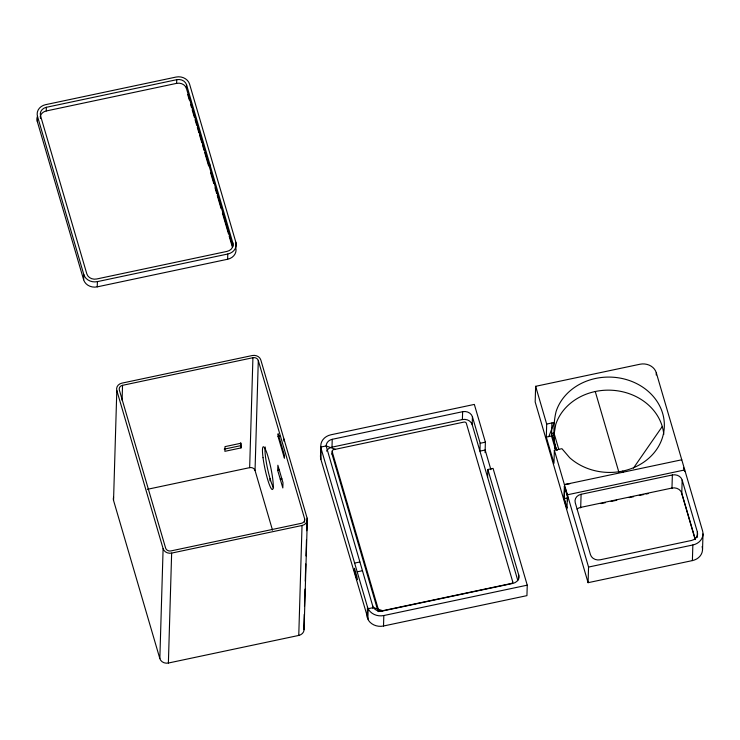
<?xml version="1.0" encoding="UTF-8"?>
<svg xmlns="http://www.w3.org/2000/svg" width="740" height="740" viewBox="0 0 740 740"><rect width="100%" height="100%" fill="white"/><g stroke="black" fill="none" stroke-linecap="round" stroke-linejoin="round"><path stroke-width="1.11" d="M37.342 121.61L37.499 116.374A11.193 9.676 1.7 0 1 45.593 104.673L175.981 77.071A11.193 9.676 1.7 0 1 189.588 84.175L235.884 242.322L235.727 247.558A11.193 9.676 1.7 0 1 227.624 259.25L97.236 286.861A11.193 9.676 1.7 0 1 83.639 279.757L37.342 121.61A11.193 9.676 1.7 0 1 37.416 116.596M40.441 118.483L40.524 115.736A8.075 6.975 1.7 0 1 46.361 107.3L176.749 79.689A8.075 6.975 1.7 0 1 186.563 84.813L232.85 242.961L232.749 246.624L186.452 88.476L186.563 84.813M40.256 116.68A8.075 6.975 1.7 0 1 46.259 110.963L46.361 107.3M83.639 279.757L83.796 274.522L37.499 116.374M97.236 286.861L97.393 281.625A11.193 9.676 1.7 0 1 83.796 274.522M304.26 614.339L303.853 628.084A7.03 6.077 1.7 0 1 298.766 635.429L168.378 663.031A7.03 6.077 1.7 0 1 159.84 658.572L113.544 500.425L116.809 390.489A7.03 6.077 1.7 0 1 121.897 383.144L252.285 355.533A7.03 6.077 1.7 0 1 260.822 359.992L307.118 518.148L306.739 530.737M122.091 400.211L122.535 385.327L252.923 357.716A4.431 3.829 1.7 0 1 258.297 360.528L304.593 518.675L304.492 522.116M186.452 88.476A8.075 6.975 1.7 0 0 176.647 83.352L176.749 79.689M159.84 658.572L163.105 548.636L116.809 390.489M168.378 663.031L171.643 553.095A7.03 6.077 1.7 0 1 163.105 548.636M209.596 167.554L209.707 163.882M227.624 259.25L227.781 254.014A11.193 9.676 1.7 0 0 235.884 242.322M241.027 447.913L241.166 443.195L225.016 446.618L224.877 451.326L241.027 447.913L240.463 442.899M272.514 530.182L255.041 470.464A4.431 3.829 1.7 0 0 249.657 467.652L252.923 357.716M255.041 470.464L258.297 360.528M269.98 480.871L270.054 478.586M278.018 436.341L278.101 433.723L284.493 455.581L284.419 458.199L278.018 436.341L279.702 435.99M277.713 470.464L277.87 465.229L282.985 482.711L282.828 487.947L277.713 470.464L279.396 470.113M283.91 441.086L283.966 439.07M298.766 635.429L302.031 525.493A7.03 6.077 1.7 0 0 307.118 518.148M304.501 606.319L305.01 589.142M305.25 581.131L305.759 563.954M305.999 555.934L306.471 539.904M304.066 629.657L307.331 519.721M320.531 457.524L320.846 447.053M487.614 477.346L487.854 469.493L493.062 468.392L527.25 585.164L526.936 595.635L383.514 626.003A13.45 11.627 1.7 0 1 368.464 620.296L320.873 459.318L320.772 445.822A13.45 11.627 1.7 0 1 330.91 434.787L474.34 404.419L485.385 442.168L485.079 452.63M326.571 451.123A8.075 6.975 1.7 0 1 332.001 447.154L332.232 439.31L462.62 411.699A8.075 6.975 1.7 0 1 472.435 416.824L480.177 443.269L479.936 451.123L485.153 450.022L490.916 469.687M378.066 611.379L332.103 454.332L332.177 451.714A1.943 1.684 1.7 0 1 333.583 449.68L463.971 422.078A1.943 1.684 1.7 0 1 466.339 423.308L512.635 581.464L512.58 583.203M356.948 579.679L354.386 570.938L354.469 568.32L357.022 577.061L357.115 579.642M367.17 617.465L367.475 606.994L321.179 448.847M367.854 619.177L368.168 608.715M372.627 608.132L372.692 605.894L326.146 445.933A8.075 6.975 1.7 0 1 332.232 439.31M378.418 611.61L378.473 609.871L332.177 451.714M383.514 626.003L383.82 615.532A13.45 11.627 1.7 0 1 368.779 609.825L367.475 606.994M517.852 580.623L472.194 424.677A8.075 6.975 1.7 0 0 462.389 419.552L462.62 411.699M472.194 424.677L472.435 416.824M518.592 579.457L518.721 574.971L487.854 469.493M692.39 560.596L692.853 544.973A13.45 11.627 1.7 0 0 702.593 530.922L656.297 372.775A13.45 11.627 1.7 0 0 639.952 364.237L535.64 386.317L535.177 401.94L588.087 582.685L692.39 560.596A13.45 11.627 1.7 0 0 702.121 546.546M551.901 422.966L551.513 435.971L555.351 449.078C553.742 436.582 552.984 423.835 556.129 411.403A55.158 47.675 1.7 0 1 633.181 381.997A55.158 47.675 1.7 0 1 653.947 452.963A55.158 47.675 1.7 0 1 569.68 457.718L561.938 448.69L554.362 450.29L553.982 463.296L546.305 437.072L546.684 424.066L535.64 386.317M566.97 507.77L564.287 498.612L564.592 488.4M567.497 500.841L567.635 496.299L565.249 488.169M580.687 507.88L581.094 494.292L672.364 474.969A8.075 6.975 1.7 0 1 682.169 480.084L697.376 532.023L697.21 537.481M588.087 582.685L588.55 567.062L554.362 450.29M656.232 375.004L656.297 372.775M671.957 488.557L672.364 474.969M682.169 480.084L681.762 493.682L695.027 538.988M702.538 549.561L703 533.938M553.871 435.527L555.74 424.473A55.158 47.675 1.7 0 1 614.145 390.415A55.158 47.675 1.7 0 1 663.78 434.352M548.83 436.6L554.26 422.466L546.684 424.066M633.486 468.078L662.272 426.508M46.259 110.963L176.647 83.352M97.393 281.625L227.781 254.014M224.238 449.143L240.38 445.721M321.105 446.997L326.146 445.933L335.377 449.31M332.001 447.154L462.389 419.552M147.371 489.316L249.657 467.652M280.275 479.205L281.949 478.854M480.177 443.269L485.385 442.168M546.305 437.072L551.855 435.962M171.643 553.095L302.031 525.493M681.762 459.781L564.416 484.626L570.05 483.636M567.395 494.792L684.74 469.946M564.287 498.612L567.663 497.9M600.973 503.589L605.477 502.636M611.111 501.443L616.744 500.249M629.139 497.622L633.644 496.67M639.286 495.476L643.791 494.524M646.038 494.043L648.296 493.571M354.627 563.085L359.834 561.984M357.18 571.826L362.397 570.725M368.428 608.659L373.469 607.586L382.626 610.722M588.55 567.062L692.853 544.973M383.82 615.532L527.25 585.164M555.435 446.544L557.211 450.41M372.692 605.894L373.469 607.586A8.075 6.975 1.7 0 0 382.497 611.009L512.885 583.407A8.075 6.975 1.7 0 0 518.721 574.971M683.501 467.449L684.694 471.519M695.369 539.59L681.78 493.173A8.075 6.975 1.7 0 0 671.976 488.049L580.706 507.381A8.075 6.975 1.7 0 0 577.061 509.111M622.756 471.075L623.089 472.203M595.256 391.516L618.816 472.009M558.755 449.31L553.955 432.918L551.596 433.427L556.388 449.828M187.692 94.442L189.301 99.928M190.587 104.322L191.549 107.615M192.187 109.816L194.444 117.503M195.083 119.704L196.692 125.19M197.33 127.391L198.94 132.876M199.587 135.078L201.835 142.764M202.483 144.957L204.083 150.451M204.73 152.644L208.588 165.825M210.512 172.42L213.731 183.4M215.016 187.794L216.626 193.279M217.264 195.48L221.121 208.662M222.407 213.055L228.521 233.923M229.16 236.115L232.379 247.095M40.524 115.736L86.821 273.883A8.075 6.975 1.7 0 0 96.626 278.999L227.013 251.396A8.075 6.975 1.7 0 0 232.85 242.961M320.873 459.318L320.457 456.293A13.45 11.627 1.7 0 1 320.596 454.786M553.816 437.895L554.279 441.271M554.584 443.519L555.351 449.143M553.779 435.943A55.158 47.675 1.7 0 1 554.066 433.677M581.094 494.292A8.075 6.975 1.7 0 0 575.248 502.728L590.455 554.658A8.075 6.975 1.7 0 0 600.26 559.782L691.53 540.459A8.075 6.975 1.7 0 0 697.376 532.023M332.103 454.332A1.943 1.684 1.7 0 1 332.63 452.723M512.635 581.464A1.943 1.684 1.7 0 1 511.229 583.499L380.841 611.101A1.943 1.684 1.7 0 1 378.473 609.871M113.544 500.425A7.03 6.077 1.7 0 1 113.59 497.28M304.593 518.675A4.431 3.829 1.7 0 1 301.393 523.31L171.005 550.912A4.431 3.829 1.7 0 1 165.621 548.1L119.325 389.952A4.431 3.829 1.7 0 1 122.535 385.327M273.578 487.817A21.867 2.979 78 0 1 267.214 466.996A21.867 2.979 78 0 1 265.272 447.006M564.37 486.199L564 498.677L566.97 508.843L567.349 496.364L564.37 486.199M263.033 457.718A21.867 2.979 78 0 0 272.348 489.519A21.867 2.979 78 0 0 268.176 457.126A21.867 2.979 78 0 0 263.033 457.718"/></g></svg>
